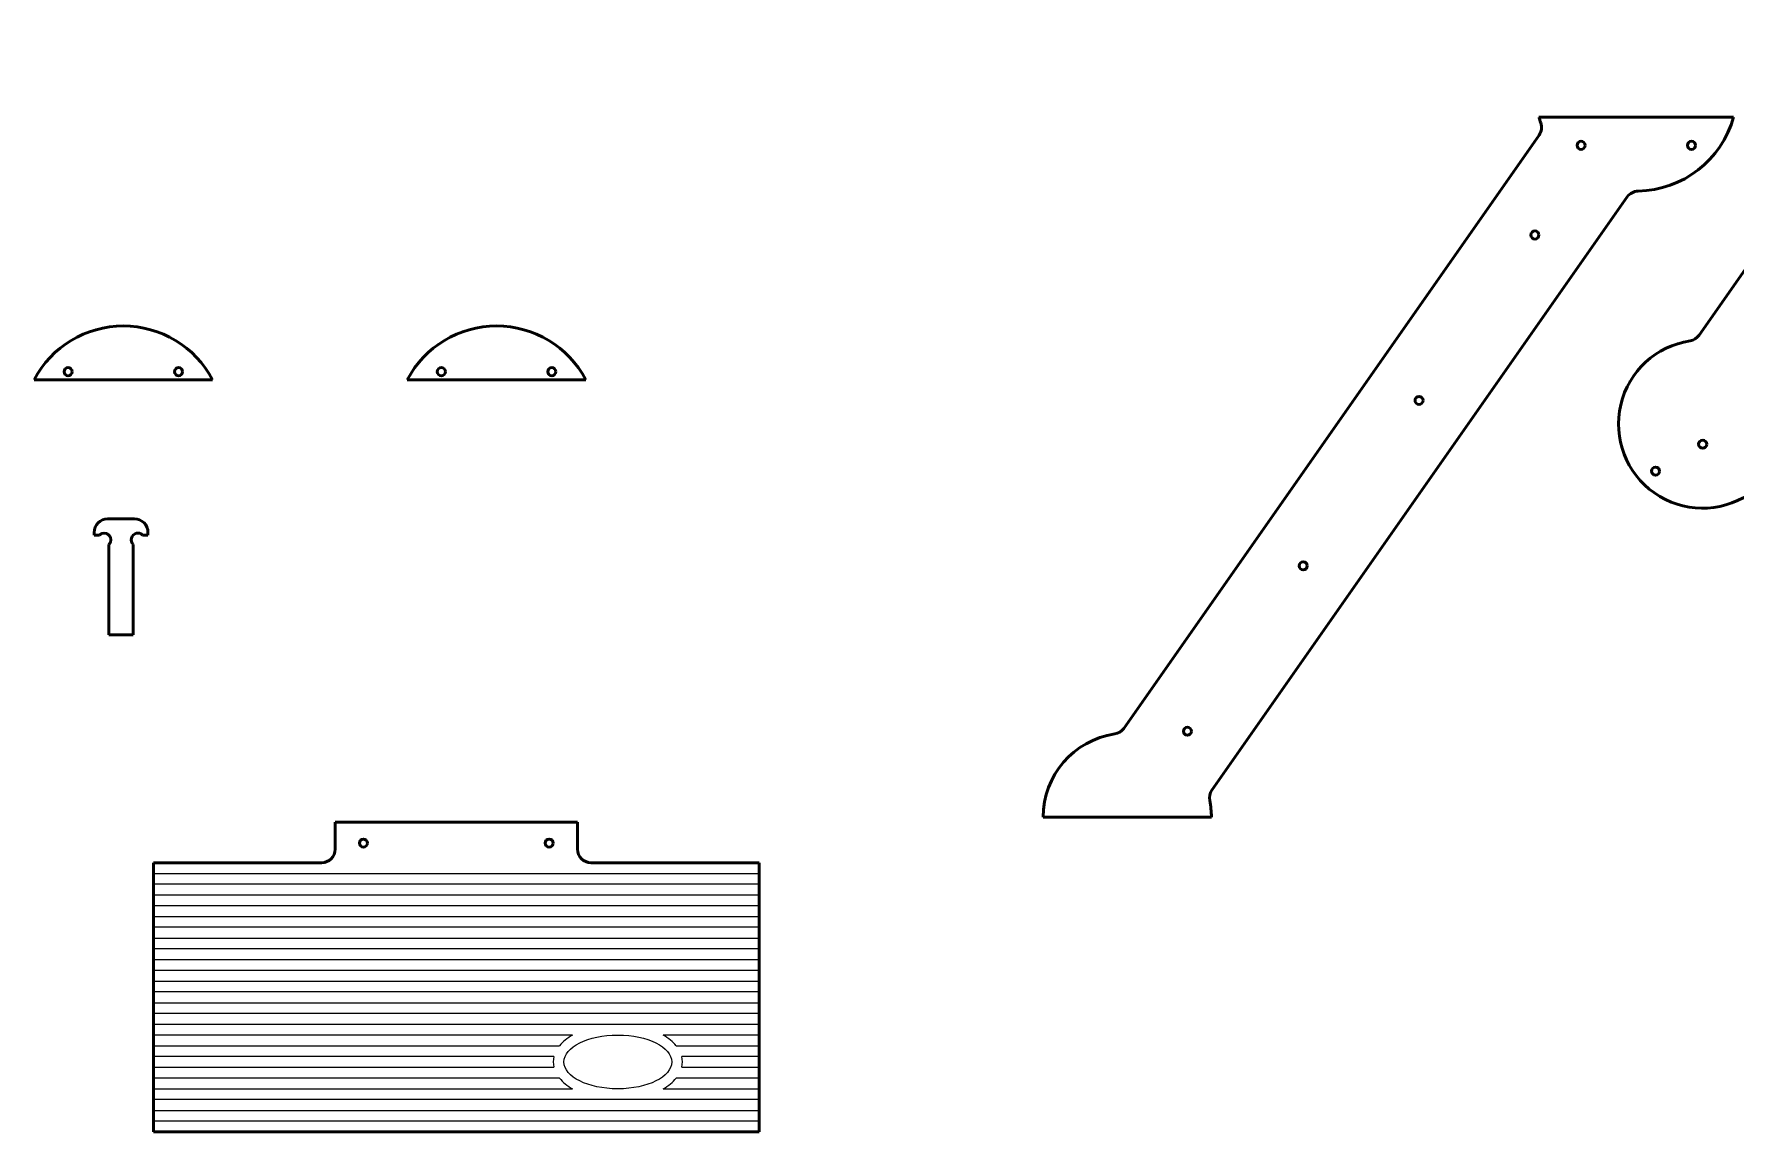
# Model space of a CAD drawing. Header units: millimetres. Extents: x -4457 to 5436, y 521 to 6420.
# Drawn here: x 102 to 1367, y 2914 to 3730 of the extents above; entities that cross this region are included whole.
import ezdxf

# ---------------------------------------------------------------- set-up
doc = ezdxf.new("R2010")
doc.units = ezdxf.units.MM
doc.header["$MEASUREMENT"] = 0
doc.layers.add('layer 1', color=7, linetype='Continuous')
doc.layers.add('layer 2', color=7, linetype='Continuous')

msp = doc.modelspace()

# ---------------------------------------------------------------- linework, layer by layer
at = {"layer": 'layer 1', "lineweight": 50}
for points in [[(1647.73, 3946.6212), (1647.73, 3946.6212), (1339.1575, 3505.9341), (1339.1575, 3505.9341)], [(1220.1942, 3667.9733), (1220.6017, 3666.5005), (1221.0542, 3665.0404), (1221.5509, 3663.5952)], [(1364.7625, 3667.9733), (1364.7625, 3667.9733), (1220.1942, 3667.9733), (1220.1942, 3667.9733)], [(1293.829, 3612.9855), (1327.0418, 3613.5837), (1355.9044, 3635.9581), (1364.7625, 3667.9733)], [(1220.2854, 3654.609), (1220.2854, 3654.609), (911.713, 3213.9219), (911.713, 3213.9219)], [(1220.2854, 3654.609), (1222.1203, 3657.2295), (1222.5907, 3660.5698), (1221.5509, 3663.5951)], [(977.2451, 3168.0358), (977.2451, 3168.0358), (1285.8176, 3608.7229), (1285.8176, 3608.7229)], [(1293.829, 3612.9855), (1290.6304, 3612.9279), (1287.6525, 3611.3434), (1285.8176, 3608.7229)], [(1332.4618, 3501.7823), (1335.1678, 3502.1917), (1337.5878, 3503.6922), (1339.1575, 3505.9341)], [(102.2658, 3472.8478), (102.2658, 3472.8478), (234.9308, 3472.8478), (234.9308, 3472.8478)], [(379.5105, 3472.8478), (379.5105, 3472.8478), (512.1755, 3472.8478), (512.1755, 3472.8478)], [(176.8834, 3369.5036), (176.8834, 3369.5036), (156.8834, 3369.5036), (156.8834, 3369.5036)], [(146.8834, 3359.5036), (146.8834, 3359.5036), (146.8834, 3357.5036), (146.8834, 3357.5036)], [(146.8834, 3357.5036), (146.8834, 3357.5036), (150.8123, 3357.5036), (150.8123, 3357.5036)], [(157.8834, 3350.4325), (157.8834, 3350.4325), (157.8834, 3283.5036), (157.8834, 3283.5036)], [(175.8834, 3283.5036), (175.8834, 3283.5036), (175.8834, 3350.4325), (175.8834, 3350.4325)], [(182.9545, 3357.5036), (182.9545, 3357.5036), (186.8834, 3357.5036), (186.8834, 3357.5036)], [(186.8834, 3357.5036), (186.8834, 3357.5036), (186.8834, 3359.5036), (186.8834, 3359.5036)], [(157.8834, 3283.5036), (157.8834, 3283.5036), (175.8834, 3283.5036), (175.8834, 3283.5036)], [(905.0173, 3209.7701), (907.7233, 3210.1795), (910.1432, 3211.68), (911.713, 3213.9219)], [(905.0173, 3209.7701), (874.4576, 3205.1469), (851.8663, 3178.8808), (851.8663, 3147.9733)], [(977.2451, 3168.0358), (975.6754, 3165.7939), (975.093, 3163.0067), (975.6338, 3160.3239)], [(976.8663, 3147.9733), (976.8663, 3152.1209), (976.4534, 3156.2581), (975.6338, 3160.3239)], [(325.9352, 3144.172), (325.9352, 3144.172), (505.9352, 3144.172), (505.9352, 3144.172)], [(325.9352, 3124.172), (325.9352, 3124.172), (325.9352, 3144.172), (325.9352, 3144.172)], [(505.9352, 3144.172), (505.9352, 3144.172), (505.9352, 3124.172), (505.9352, 3124.172)], [(851.8663, 3147.9733), (851.8663, 3147.9733), (976.8663, 3147.9733), (976.8663, 3147.9733)], [(315.9352, 3114.172), (321.4581, 3114.172), (325.9352, 3118.6491), (325.9352, 3124.1719)], [(190.9352, 3114.172), (190.9352, 3114.172), (315.9352, 3114.172), (315.9352, 3114.172)], [(190.9352, 3106.172), (190.9352, 3106.172), (190.9352, 3114.172), (190.9352, 3114.172)], [(515.9352, 3114.172), (515.9352, 3114.172), (640.9352, 3114.172), (640.9352, 3114.172)], [(640.9352, 3114.172), (640.9352, 3114.172), (640.9352, 3106.172), (640.9352, 3106.172)], [(190.9352, 3098.172), (190.9352, 3098.172), (190.9352, 3106.172), (190.9352, 3106.172)], [(190.9352, 3090.172), (190.9352, 3090.172), (190.9352, 3098.172), (190.9352, 3098.172)], [(640.9352, 3106.172), (640.9352, 3106.172), (640.9352, 3098.172), (640.9352, 3098.172)], [(640.9352, 3098.172), (640.9352, 3098.172), (640.9352, 3090.172), (640.9352, 3090.172)], [(190.9352, 3082.172), (190.9352, 3082.172), (190.9352, 3090.172), (190.9352, 3090.172)], [(640.9352, 3090.172), (640.9352, 3090.172), (640.9352, 3082.172), (640.9352, 3082.172)], [(190.9352, 3074.172), (190.9352, 3074.172), (190.9352, 3082.172), (190.9352, 3082.172)], [(190.9352, 3066.172), (190.9352, 3066.172), (190.9352, 3074.172), (190.9352, 3074.172)], [(640.9352, 3082.172), (640.9352, 3082.172), (640.9352, 3074.172), (640.9352, 3074.172)], [(640.9352, 3074.172), (640.9352, 3074.172), (640.9352, 3066.172), (640.9352, 3066.172)], [(190.9352, 3058.172), (190.9352, 3058.172), (190.9352, 3066.172), (190.9352, 3066.172)], [(640.9352, 3066.172), (640.9352, 3066.172), (640.9352, 3058.172), (640.9352, 3058.172)], [(190.9352, 3050.172), (190.9352, 3050.172), (190.9352, 3058.172), (190.9352, 3058.172)], [(190.9352, 3042.172), (190.9352, 3042.172), (190.9352, 3050.172), (190.9352, 3050.172)], [(640.9352, 3058.172), (640.9352, 3058.172), (640.9352, 3050.172), (640.9352, 3050.172)], [(640.9352, 3050.172), (640.9352, 3050.172), (640.9352, 3042.172), (640.9352, 3042.172)], [(190.9352, 3034.172), (190.9352, 3034.172), (190.9352, 3042.172), (190.9352, 3042.172)], [(640.9352, 3042.172), (640.9352, 3042.172), (640.9352, 3034.172), (640.9352, 3034.172)], [(190.9352, 3026.172), (190.9352, 3026.172), (190.9352, 3034.172), (190.9352, 3034.172)], [(190.9352, 3018.172), (190.9352, 3018.172), (190.9352, 3026.172), (190.9352, 3026.172)], [(640.9352, 3034.172), (640.9352, 3034.172), (640.9352, 3026.172), (640.9352, 3026.172)], [(640.9352, 3026.172), (640.9352, 3026.172), (640.9352, 3018.172), (640.9352, 3018.172)], [(190.9352, 3010.172), (190.9352, 3010.172), (190.9352, 3018.172), (190.9352, 3018.172)], [(190.9352, 3002.172), (190.9352, 3002.172), (190.9352, 3010.172), (190.9352, 3010.172)], [(640.9352, 3018.172), (640.9352, 3018.172), (640.9352, 3010.172), (640.9352, 3010.172)], [(640.9352, 3010.172), (640.9352, 3010.172), (640.9352, 3002.172), (640.9352, 3002.172)], [(190.9352, 2994.172), (190.9352, 2994.172), (190.9352, 3002.172), (190.9352, 3002.172)], [(640.9352, 3002.172), (640.9352, 3002.172), (640.9352, 2994.172), (640.9352, 2994.172)], [(190.9352, 2986.172), (190.9352, 2986.172), (190.9352, 2994.172), (190.9352, 2994.172)], [(190.9352, 2978.172), (190.9352, 2978.172), (190.9352, 2986.172), (190.9352, 2986.172)], [(640.9352, 2994.172), (640.9352, 2994.172), (640.9352, 2986.172), (640.9352, 2986.172)], [(640.9352, 2986.172), (640.9352, 2986.172), (640.9352, 2978.172), (640.9352, 2978.172)], [(190.9352, 2970.172), (190.9352, 2970.172), (190.9352, 2978.172), (190.9352, 2978.172)], [(640.9352, 2978.172), (640.9352, 2978.172), (640.9352, 2970.172), (640.9352, 2970.172)], [(190.9352, 2962.172), (190.9352, 2962.172), (190.9352, 2970.172), (190.9352, 2970.172)], [(190.9352, 2954.172), (190.9352, 2954.172), (190.9352, 2962.172), (190.9352, 2962.172)], [(640.9352, 2970.172), (640.9352, 2970.172), (640.9352, 2962.172), (640.9352, 2962.172)], [(640.9352, 2962.172), (640.9352, 2962.172), (640.9352, 2954.172), (640.9352, 2954.172)], [(190.9352, 2946.172), (190.9352, 2946.172), (190.9352, 2954.172), (190.9352, 2954.172)], [(190.9352, 2938.172), (190.9352, 2938.172), (190.9352, 2946.172), (190.9352, 2946.172)], [(640.9352, 2954.172), (640.9352, 2954.172), (640.9352, 2946.172), (640.9352, 2946.172)], [(640.9352, 2946.172), (640.9352, 2946.172), (640.9352, 2938.172), (640.9352, 2938.172)], [(190.9352, 2930.172), (190.9352, 2930.172), (190.9352, 2938.172), (190.9352, 2938.172)], [(640.9352, 2938.172), (640.9352, 2938.172), (640.9352, 2930.172), (640.9352, 2930.172)], [(190.9352, 2922.172), (190.9352, 2922.172), (190.9352, 2930.172), (190.9352, 2930.172)], [(190.9352, 2914.172), (190.9352, 2914.172), (190.9352, 2922.172), (190.9352, 2922.172)], [(640.9352, 2930.172), (640.9352, 2930.172), (640.9352, 2922.172), (640.9352, 2922.172)], [(640.9352, 2922.172), (640.9352, 2922.172), (640.9352, 2914.172), (640.9352, 2914.172)], [(640.9352, 2914.172), (640.9352, 2914.172), (190.9352, 2914.172), (190.9352, 2914.172)]]:
    msp.add_open_spline(points, degree=3, dxfattribs=at)
for points, knots in [([(1254.4662, 3646.9611), (1254.4662, 3648.618), (1253.123, 3649.9611), (1251.4662, 3649.9611), (1251.4662, 3649.9611), (1249.8093, 3649.9611), (1248.4662, 3648.618), (1248.4662, 3646.9611), (1248.4662, 3646.9611), (1248.4662, 3645.3043), (1249.8093, 3643.9611), (1251.4662, 3643.9611), (1251.4662, 3643.9611), (1253.123, 3643.9611), (1254.4662, 3645.3043), (1254.4662, 3646.9611)], [0, 0, 0, 0, 0.2, 0.2, 0.2, 0.2, 0.4, 0.4, 0.4, 0.4, 0.6, 0.6, 0.6, 0.6, 1, 1, 1, 1]), ([(1336.4906, 3646.9611), (1336.4906, 3648.618), (1335.1474, 3649.9611), (1333.4906, 3649.9611), (1333.4906, 3649.9611), (1331.8337, 3649.9611), (1330.4906, 3648.618), (1330.4906, 3646.9611), (1330.4906, 3646.9611), (1330.4906, 3645.3043), (1331.8337, 3643.9611), (1333.4905, 3643.9611), (1333.4905, 3643.9611), (1335.1474, 3643.9611), (1336.4905, 3645.3043), (1336.4906, 3646.9611)], [0, 0, 0, 0, 0.2, 0.2, 0.2, 0.2, 0.4, 0.4, 0.4, 0.4, 0.6, 0.6, 0.6, 0.6, 1, 1, 1, 1]), ([(1220.1531, 3580.3977), (1220.1531, 3582.0546), (1218.81, 3583.3977), (1217.1531, 3583.3977), (1217.1531, 3583.3977), (1215.4963, 3583.3977), (1214.1531, 3582.0546), (1214.1531, 3580.3977), (1214.1531, 3580.3977), (1214.1531, 3578.7409), (1215.4962, 3577.3977), (1217.1531, 3577.3977), (1217.1531, 3577.3977), (1218.8099, 3577.3977), (1220.1531, 3578.7408), (1220.1531, 3580.3977)], [0, 0, 0, 0, 0.2, 0.2, 0.2, 0.2, 0.4, 0.4, 0.4, 0.4, 0.6, 0.6, 0.6, 0.6, 1, 1, 1, 1]), ([(234.9308, 3472.8478), (221.9491, 3497.4509), (196.4163, 3512.8478), (168.5983, 3512.8478), (168.5983, 3512.8478), (140.7804, 3512.8478), (115.2475, 3497.4509), (102.2658, 3472.8478)], [0, 0, 0, 0, 0.333333333, 0.333333333, 0.333333333, 0.333333333, 1, 1, 1, 1]), ([(512.1755, 3472.8478), (499.1938, 3497.4509), (473.6609, 3512.8478), (445.843, 3512.8478), (445.843, 3512.8478), (418.0251, 3512.8478), (392.4922, 3497.4509), (379.5105, 3472.8478)], [0, 0, 0, 0, 0.333333333, 0.333333333, 0.333333333, 0.333333333, 1, 1, 1, 1]), ([(1332.4618, 3501.7823), (1307.1929, 3497.9595), (1286.7971, 3479.1374), (1280.9618, 3454.256), (1280.9618, 3454.256), (1275.1266, 3429.3746), (1285.0276, 3403.4473), (1305.9622, 3388.7886), (1305.9622, 3388.7886), (1326.8968, 3374.1299), (1354.6469, 3373.6936), (1376.0321, 3387.6868), (1376.0321, 3387.6868), (1397.4172, 3401.68), (1408.1285, 3427.2832), (1403.0785, 3452.3358)], [0, 0, 0, 0, 0.2, 0.2, 0.2, 0.2, 0.4, 0.4, 0.4, 0.4, 0.6, 0.6, 0.6, 0.6, 1, 1, 1, 1]), ([(130.5861, 3478.86), (130.5861, 3480.5169), (129.243, 3481.86), (127.5861, 3481.86), (127.5861, 3481.86), (125.9293, 3481.86), (124.5861, 3480.5169), (124.5861, 3478.86), (124.5861, 3478.86), (124.5861, 3477.2032), (125.9293, 3475.86), (127.5861, 3475.86), (127.5861, 3475.86), (129.243, 3475.86), (130.5861, 3477.2032), (130.5861, 3478.86)], [0, 0, 0, 0, 0.2, 0.2, 0.2, 0.2, 0.4, 0.4, 0.4, 0.4, 0.6, 0.6, 0.6, 0.6, 1, 1, 1, 1]), ([(212.6105, 3478.86), (212.6105, 3480.5169), (211.2674, 3481.86), (209.6105, 3481.86), (209.6105, 3481.86), (207.9537, 3481.86), (206.6105, 3480.5169), (206.6105, 3478.86), (206.6105, 3478.86), (206.6105, 3477.2032), (207.9537, 3475.86), (209.6105, 3475.86), (209.6105, 3475.86), (211.2674, 3475.86), (212.6105, 3477.2032), (212.6105, 3478.86)], [0, 0, 0, 0, 0.2, 0.2, 0.2, 0.2, 0.4, 0.4, 0.4, 0.4, 0.6, 0.6, 0.6, 0.6, 1, 1, 1, 1]), ([(407.8308, 3478.86), (407.8308, 3480.5169), (406.4877, 3481.86), (404.8308, 3481.86), (404.8308, 3481.86), (403.174, 3481.86), (401.8308, 3480.5169), (401.8308, 3478.86), (401.8308, 3478.86), (401.8308, 3477.2032), (403.1739, 3475.86), (404.8308, 3475.86), (404.8308, 3475.86), (406.4876, 3475.86), (407.8308, 3477.2032), (407.8308, 3478.86)], [0, 0, 0, 0, 0.2, 0.2, 0.2, 0.2, 0.4, 0.4, 0.4, 0.4, 0.6, 0.6, 0.6, 0.6, 1, 1, 1, 1]), ([(489.8552, 3478.86), (489.8552, 3480.5169), (488.5121, 3481.86), (486.8552, 3481.86), (486.8552, 3481.86), (485.1983, 3481.86), (483.8552, 3480.5169), (483.8552, 3478.86), (483.8552, 3478.86), (483.8552, 3477.2032), (485.1983, 3475.86), (486.8552, 3475.86), (486.8552, 3475.86), (488.512, 3475.86), (489.8552, 3477.2032), (489.8552, 3478.86)], [0, 0, 0, 0, 0.2, 0.2, 0.2, 0.2, 0.4, 0.4, 0.4, 0.4, 0.6, 0.6, 0.6, 0.6, 1, 1, 1, 1]), ([(1134.1166, 3457.5249), (1134.1166, 3459.1818), (1132.7735, 3460.5249), (1131.1166, 3460.5249), (1131.1166, 3460.5249), (1129.4598, 3460.5249), (1128.1166, 3459.1818), (1128.1166, 3457.5249), (1128.1166, 3457.5249), (1128.1166, 3455.8681), (1129.4598, 3454.5249), (1131.1166, 3454.5249), (1131.1166, 3454.5249), (1132.7735, 3454.5249), (1134.1166, 3455.868), (1134.1166, 3457.5249)], [0, 0, 0, 0, 0.2, 0.2, 0.2, 0.2, 0.4, 0.4, 0.4, 0.4, 0.6, 0.6, 0.6, 0.6, 1, 1, 1, 1]), ([(1344.8108, 3424.9855), (1344.8108, 3426.6424), (1343.4677, 3427.9855), (1341.8108, 3427.9855), (1341.8108, 3427.9855), (1340.154, 3427.9855), (1338.8108, 3426.6424), (1338.8108, 3424.9855), (1338.8108, 3424.9855), (1338.8108, 3423.3287), (1340.154, 3421.9855), (1341.8108, 3421.9855), (1341.8108, 3421.9855), (1343.4677, 3421.9855), (1344.8108, 3423.3286), (1344.8108, 3424.9855)], [0, 0, 0, 0, 0.2, 0.2, 0.2, 0.2, 0.4, 0.4, 0.4, 0.4, 0.6, 0.6, 0.6, 0.6, 1, 1, 1, 1]), ([(1309.8108, 3404.9855), (1309.8108, 3406.6424), (1308.4677, 3407.9855), (1306.8108, 3407.9855), (1306.8108, 3407.9855), (1305.154, 3407.9855), (1303.8108, 3406.6424), (1303.8108, 3404.9855), (1303.8108, 3404.9855), (1303.8108, 3403.3287), (1305.154, 3401.9855), (1306.8108, 3401.9855), (1306.8108, 3401.9855), (1308.4677, 3401.9855), (1309.8108, 3403.3286), (1309.8108, 3404.9855)], [0, 0, 0, 0, 0.2, 0.2, 0.2, 0.2, 0.4, 0.4, 0.4, 0.4, 0.6, 0.6, 0.6, 0.6, 1, 1, 1, 1]), ([(156.8834, 3369.5036), (154.2312, 3369.5036), (151.6877, 3368.45), (149.8123, 3366.5747), (149.8123, 3366.5747), (147.937, 3364.6993), (146.8834, 3362.1558), (146.8834, 3359.5036)], [0, 0, 0, 0, 0.333333333, 0.333333333, 0.333333333, 0.333333333, 1, 1, 1, 1]), ([(186.8834, 3359.5036), (186.8834, 3362.1558), (185.8298, 3364.6993), (183.9545, 3366.5747), (183.9545, 3366.5747), (182.0791, 3368.45), (179.5356, 3369.5036), (176.8834, 3369.5036)], [0, 0, 0, 0, 0.333333333, 0.333333333, 0.333333333, 0.333333333, 1, 1, 1, 1]), ([(157.8834, 3350.4325), (159.836, 3352.3852), (159.836, 3355.551), (157.8834, 3357.5036), (157.8834, 3357.5036), (155.9308, 3359.4562), (152.765, 3359.4562), (150.8124, 3357.5036)], [0, 0, 0, 0, 0.333333333, 0.333333333, 0.333333333, 0.333333333, 1, 1, 1, 1]), ([(182.9545, 3357.5036), (181.6913, 3358.7667), (179.8503, 3359.26), (178.1248, 3358.7977), (178.1248, 3358.7977), (176.3994, 3358.3354), (175.0516, 3356.9876), (174.5893, 3355.2622), (174.5893, 3355.2622), (174.127, 3353.5367), (174.6203, 3351.6957), (175.8834, 3350.4325)], [0, 0, 0, 0, 0.25, 0.25, 0.25, 0.25, 0.5, 0.5, 0.5, 0.5, 1, 1, 1, 1]), ([(1048.0802, 3334.6521), (1048.0802, 3336.3089), (1046.737, 3337.6521), (1045.0802, 3337.6521), (1045.0802, 3337.6521), (1043.4233, 3337.6521), (1042.0802, 3336.309), (1042.0802, 3334.6521), (1042.0802, 3334.6521), (1042.0802, 3332.9953), (1043.4233, 3331.6521), (1045.0802, 3331.6521), (1045.0802, 3331.6521), (1046.737, 3331.6521), (1048.0802, 3332.9952), (1048.0802, 3334.6521)], [0, 0, 0, 0, 0.2, 0.2, 0.2, 0.2, 0.4, 0.4, 0.4, 0.4, 0.6, 0.6, 0.6, 0.6, 1, 1, 1, 1]), ([(962.0437, 3211.7793), (962.0437, 3213.4361), (960.7006, 3214.7793), (959.0437, 3214.7793), (959.0437, 3214.7793), (957.3869, 3214.7793), (956.0437, 3213.4361), (956.0437, 3211.7793), (956.0437, 3211.7793), (956.0437, 3210.1224), (957.3868, 3208.7793), (959.0437, 3208.7793), (959.0437, 3208.7793), (960.7005, 3208.7793), (962.0437, 3210.1224), (962.0437, 3211.7793)], [0, 0, 0, 0, 0.2, 0.2, 0.2, 0.2, 0.4, 0.4, 0.4, 0.4, 0.6, 0.6, 0.6, 0.6, 1, 1, 1, 1]), ([(349.9352, 3128.7326), (349.9352, 3130.3894), (348.5921, 3131.7326), (346.9353, 3131.7326), (346.9353, 3131.7326), (345.2784, 3131.7326), (343.9353, 3130.3894), (343.9352, 3128.7326), (343.9352, 3128.7326), (343.9352, 3127.0757), (345.2784, 3125.7326), (346.9352, 3125.7326), (346.9352, 3125.7326), (348.5921, 3125.7326), (349.9352, 3127.0757), (349.9352, 3128.7326)], [0, 0, 0, 0, 0.2, 0.2, 0.2, 0.2, 0.4, 0.4, 0.4, 0.4, 0.6, 0.6, 0.6, 0.6, 1, 1, 1, 1]), ([(487.9352, 3128.7326), (487.9352, 3130.3894), (486.5921, 3131.7326), (484.9353, 3131.7326), (484.9353, 3131.7326), (483.2784, 3131.7326), (481.9353, 3130.3894), (481.9352, 3128.7326), (481.9352, 3128.7326), (481.9352, 3127.0757), (483.2784, 3125.7326), (484.9352, 3125.7326), (484.9352, 3125.7326), (486.5921, 3125.7326), (487.9352, 3127.0757), (487.9352, 3128.7326)], [0, 0, 0, 0, 0.2, 0.2, 0.2, 0.2, 0.4, 0.4, 0.4, 0.4, 0.6, 0.6, 0.6, 0.6, 1, 1, 1, 1]), ([(505.9352, 3124.172), (505.9352, 3121.5198), (506.9888, 3118.9763), (508.8642, 3117.1009), (508.8642, 3117.1009), (510.7395, 3115.2255), (513.2831, 3114.172), (515.9352, 3114.172)], [0, 0, 0, 0, 0.333333333, 0.333333333, 0.333333333, 0.333333333, 1, 1, 1, 1])]:
    msp.add_open_spline(points, degree=3, knots=knots, dxfattribs=at)
at = {"layer": 'layer 2', "color": 240, "lineweight": 9}
for points in [[(190.9352, 3106.172), (190.9352, 3106.172), (640.9352, 3106.172), (640.9352, 3106.172)], [(640.9352, 3098.172), (640.9352, 3098.172), (190.9352, 3098.172), (190.9352, 3098.172)], [(190.9352, 3090.172), (190.9352, 3090.172), (640.9352, 3090.172), (640.9352, 3090.172)], [(640.9352, 3082.172), (640.9352, 3082.172), (190.9352, 3082.172), (190.9352, 3082.172)], [(190.9352, 3074.172), (190.9352, 3074.172), (640.9352, 3074.172), (640.9352, 3074.172)], [(640.9352, 3066.172), (640.9352, 3066.172), (190.9352, 3066.172), (190.9352, 3066.172)], [(190.9352, 3058.172), (190.9352, 3058.172), (640.9352, 3058.172), (640.9352, 3058.172)], [(640.9352, 3050.172), (640.9352, 3050.172), (190.9352, 3050.172), (190.9352, 3050.172)], [(190.9352, 3042.172), (190.9352, 3042.172), (640.9352, 3042.172), (640.9352, 3042.172)], [(640.9352, 3034.172), (640.9352, 3034.172), (190.9352, 3034.172), (190.9352, 3034.172)], [(190.9352, 3026.172), (190.9352, 3026.172), (640.9352, 3026.172), (640.9352, 3026.172)], [(640.9352, 3018.172), (640.9352, 3018.172), (190.9352, 3018.172), (190.9352, 3018.172)], [(190.9352, 3010.172), (190.9352, 3010.172), (640.9352, 3010.172), (640.9352, 3010.172)], [(640.9352, 3002.172), (640.9352, 3002.172), (190.9352, 3002.172), (190.9352, 3002.172)], [(190.9352, 2994.172), (190.9352, 2994.172), (640.9352, 2994.172), (640.9352, 2994.172)], [(502.3422, 2986.172), (502.3422, 2986.172), (190.9352, 2986.172), (190.9352, 2986.172)], [(502.3422, 2986.172), (498.301, 2983.8622), (494.9916, 2981.1539), (492.5669, 2978.172)], [(579.3036, 2978.172), (576.8789, 2981.1539), (573.5695, 2983.8622), (569.5283, 2986.172)], [(640.9352, 2986.172), (640.9352, 2986.172), (569.5283, 2986.172), (569.5283, 2986.172)], [(190.9352, 2978.172), (190.9352, 2978.172), (492.5669, 2978.172), (492.5669, 2978.172)], [(579.3036, 2978.172), (579.3036, 2978.172), (640.9352, 2978.172), (640.9352, 2978.172)], [(488.4276, 2970.172), (488.4276, 2970.172), (190.9352, 2970.172), (190.9352, 2970.172)], [(190.9352, 2962.172), (190.9352, 2962.172), (488.4276, 2962.172), (488.4276, 2962.172)], [(488.4276, 2970.172), (487.7711, 2967.519), (487.7711, 2964.8249), (488.4276, 2962.172)], [(583.4429, 2962.172), (584.0994, 2964.8249), (584.0994, 2967.519), (583.4429, 2970.172)], [(640.9352, 2970.172), (640.9352, 2970.172), (583.4429, 2970.172), (583.4429, 2970.172)], [(583.4429, 2962.172), (583.4429, 2962.172), (640.9352, 2962.172), (640.9352, 2962.172)], [(492.5669, 2954.172), (492.5669, 2954.172), (190.9352, 2954.172), (190.9352, 2954.172)], [(190.9352, 2946.172), (190.9352, 2946.172), (502.3422, 2946.172), (502.3422, 2946.172)], [(492.5669, 2954.172), (494.9916, 2951.1901), (498.301, 2948.4817), (502.3422, 2946.172)], [(569.5283, 2946.172), (573.5695, 2948.4817), (576.8789, 2951.1901), (579.3036, 2954.172)], [(569.5283, 2946.172), (569.5283, 2946.172), (640.9352, 2946.172), (640.9352, 2946.172)], [(640.9352, 2954.172), (640.9352, 2954.172), (579.3036, 2954.172), (579.3036, 2954.172)], [(640.9352, 2938.172), (640.9352, 2938.172), (190.9352, 2938.172), (190.9352, 2938.172)], [(190.9352, 2930.172), (190.9352, 2930.172), (640.9352, 2930.172), (640.9352, 2930.172)], [(640.9352, 2922.172), (640.9352, 2922.172), (190.9352, 2922.172), (190.9352, 2922.172)]]:
    msp.add_open_spline(points, degree=3, dxfattribs=at)
msp.add_open_spline([(575.9352, 2966.172), (575.9352, 2977.2177), (558.0267, 2986.172), (535.9353, 2986.172), (535.9353, 2986.172), (513.8439, 2986.172), (495.9353, 2977.2177), (495.9352, 2966.172), (495.9352, 2966.172), (495.9352, 2955.1263), (513.8437, 2946.172), (535.9351, 2946.172), (535.9351, 2946.172), (558.0265, 2946.1719), (575.9352, 2955.1262), (575.9352, 2966.172)], degree=3, knots=[0, 0, 0, 0, 0.2, 0.2, 0.2, 0.2, 0.4, 0.4, 0.4, 0.4, 0.6, 0.6, 0.6, 0.6, 1, 1, 1, 1], dxfattribs=at)

doc.saveas('drawing.dxf')
